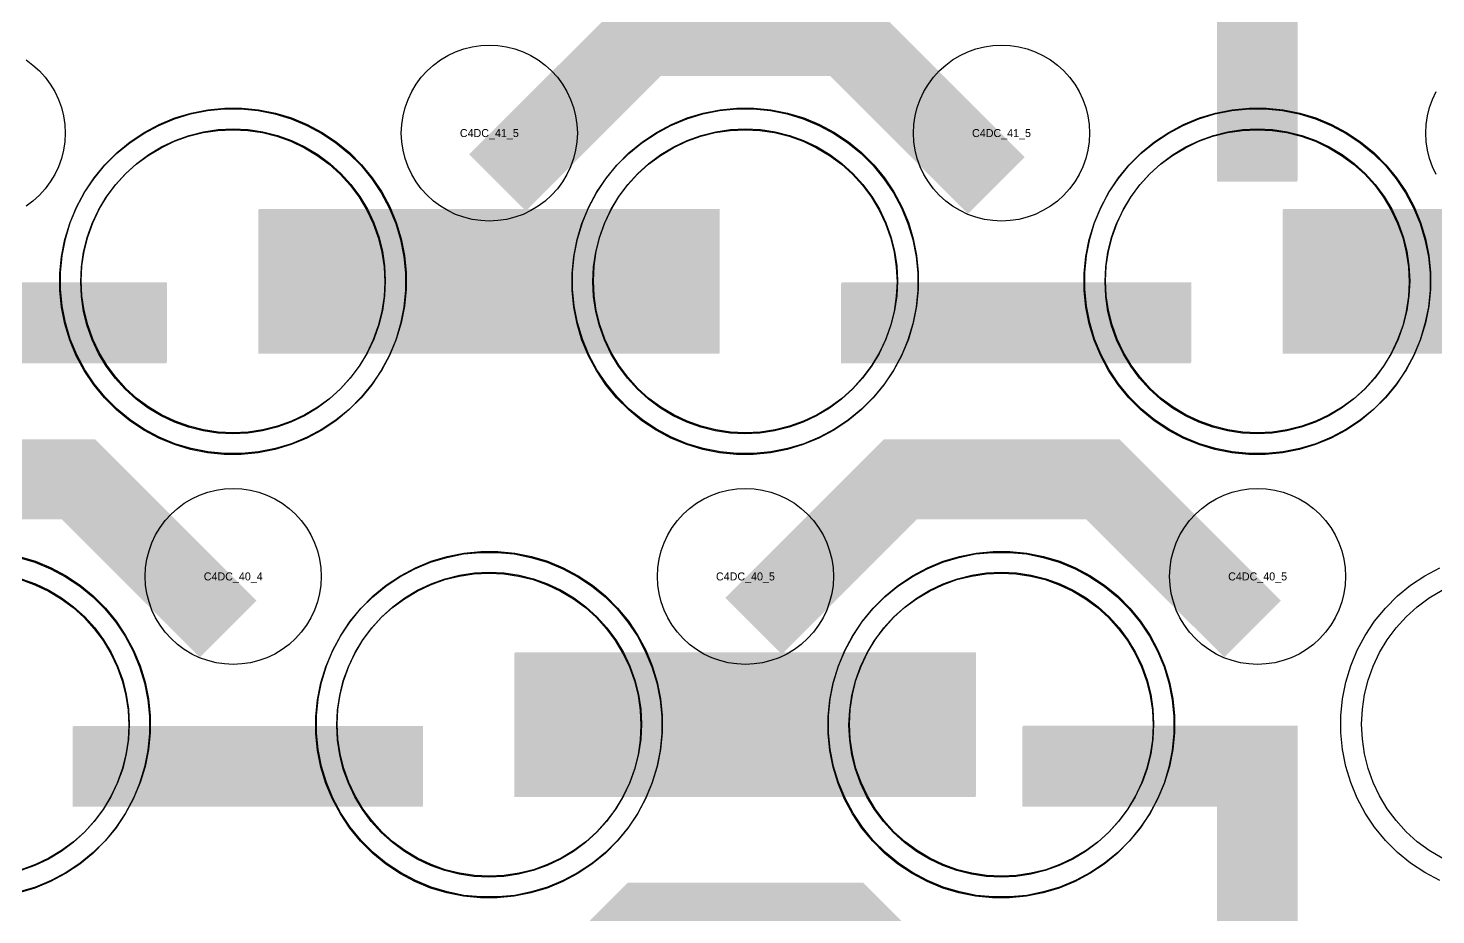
# Model space of a CAD drawing. Extents: x -11880 to 11880, y -14992 to 14992.
# Drawn here: x -10544.1 to -10104.3, y -9356.6 to -9079.5 of the extents above; entities that cross this region are included whole.
import ezdxf
from ezdxf.enums import TextEntityAlignment as Align

# ---------------------------------------------------------------- set-up
doc = ezdxf.new("R2010")
doc.units = 0
doc.header["$MEASUREMENT"] = 0
for name, color, linetype in [('GDS_775_DT_237', 138, 'CONTINUOUS'), ('RDL1_FS', 34, 'CONTINUOUS'), ('RDL_BS', 160, 'CONTINUOUS')]:
    doc.layers.add(name, color=color, linetype=linetype)

msp = doc.modelspace()

# ---------------------------------------------------------------- linework, layer by layer
at = {"layer": 'RDL1_FS', "color": 241, "true_color": 0xf7abae}
for points in [[(-10480.149, -9206.226), (-10484.806, -9205.997), (-10489.417, -9205.313), (-10493.94, -9204.181), (-10498.33, -9202.609), (-10502.544, -9200.617), (-10506.544, -9198.219), (-10510.289, -9195.441), (-10513.743, -9192.311), (-10516.873, -9188.857), (-10519.651, -9185.112), (-10522.049, -9181.112), (-10524.041, -9176.898), (-10525.613, -9172.508), (-10526.745, -9167.985), (-10527.429, -9163.374), (-10527.658, -9158.717), (-10527.429, -9154.06), (-10526.745, -9149.449), (-10525.613, -9144.926), (-10524.041, -9140.536), (-10522.049, -9136.322), (-10519.651, -9132.322), (-10516.873, -9128.577), (-10513.743, -9125.123), (-10510.289, -9121.993), (-10506.544, -9119.215), (-10502.544, -9116.817), (-10498.33, -9114.825), (-10493.94, -9113.253), (-10489.417, -9112.121), (-10484.806, -9111.437), (-10480.149, -9111.208), (-10475.492, -9111.437), (-10470.881, -9112.121), (-10466.358, -9113.253), (-10461.968, -9114.825), (-10457.754, -9116.817), (-10453.754, -9119.215), (-10450.009, -9121.993), (-10446.555, -9125.123), (-10443.425, -9128.577), (-10440.647, -9132.322), (-10438.249, -9136.322), (-10436.257, -9140.536), (-10434.685, -9144.926), (-10433.553, -9149.449), (-10432.869, -9154.06), (-10432.64, -9158.717), (-10432.869, -9163.374), (-10433.553, -9167.985), (-10434.685, -9172.508), (-10436.257, -9176.898), (-10438.249, -9181.112), (-10440.647, -9185.112), (-10443.425, -9188.857), (-10446.555, -9192.311), (-10450.009, -9195.441), (-10453.754, -9198.219), (-10457.754, -9200.617), (-10461.968, -9202.609), (-10466.358, -9204.181), (-10470.881, -9205.313), (-10475.492, -9205.997)], [(-10320.149, -9206.226), (-10324.806, -9205.997), (-10329.417, -9205.313), (-10333.94, -9204.181), (-10338.33, -9202.609), (-10342.544, -9200.617), (-10346.544, -9198.219), (-10350.289, -9195.441), (-10353.743, -9192.311), (-10356.873, -9188.857), (-10359.651, -9185.112), (-10362.049, -9181.112), (-10364.041, -9176.898), (-10365.613, -9172.508), (-10366.745, -9167.985), (-10367.429, -9163.374), (-10367.658, -9158.717), (-10367.429, -9154.06), (-10366.745, -9149.449), (-10365.613, -9144.926), (-10364.041, -9140.536), (-10362.049, -9136.322), (-10359.651, -9132.322), (-10356.873, -9128.577), (-10353.743, -9125.123), (-10350.289, -9121.993), (-10346.544, -9119.215), (-10342.544, -9116.817), (-10338.33, -9114.825), (-10333.94, -9113.253), (-10329.417, -9112.121), (-10324.806, -9111.437), (-10320.149, -9111.208), (-10315.492, -9111.437), (-10310.881, -9112.121), (-10306.358, -9113.253), (-10301.968, -9114.825), (-10297.754, -9116.817), (-10293.754, -9119.215), (-10290.009, -9121.993), (-10286.555, -9125.123), (-10283.425, -9128.577), (-10280.647, -9132.322), (-10278.249, -9136.322), (-10276.257, -9140.536), (-10274.685, -9144.926), (-10273.553, -9149.449), (-10272.869, -9154.06), (-10272.64, -9158.717), (-10272.869, -9163.374), (-10273.553, -9167.985), (-10274.685, -9172.508), (-10276.257, -9176.898), (-10278.249, -9181.112), (-10280.647, -9185.112), (-10283.425, -9188.857), (-10286.555, -9192.311), (-10290.009, -9195.441), (-10293.754, -9198.219), (-10297.754, -9200.617), (-10301.968, -9202.609), (-10306.358, -9204.181), (-10310.881, -9205.313), (-10315.492, -9205.997)], [(-10160.149, -9206.226), (-10164.806, -9205.997), (-10169.417, -9205.313), (-10173.94, -9204.181), (-10178.33, -9202.609), (-10182.544, -9200.617), (-10186.544, -9198.219), (-10190.289, -9195.441), (-10193.743, -9192.311), (-10196.873, -9188.857), (-10199.651, -9185.112), (-10202.049, -9181.112), (-10204.041, -9176.898), (-10205.613, -9172.508), (-10206.745, -9167.985), (-10207.429, -9163.374), (-10207.658, -9158.717), (-10207.429, -9154.06), (-10206.745, -9149.449), (-10205.613, -9144.926), (-10204.041, -9140.536), (-10202.049, -9136.322), (-10199.651, -9132.322), (-10196.873, -9128.577), (-10193.743, -9125.123), (-10190.289, -9121.993), (-10186.544, -9119.215), (-10182.544, -9116.817), (-10178.33, -9114.825), (-10173.94, -9113.253), (-10169.417, -9112.121), (-10164.806, -9111.437), (-10160.149, -9111.208), (-10155.492, -9111.437), (-10150.881, -9112.121), (-10146.358, -9113.253), (-10141.968, -9114.825), (-10137.754, -9116.817), (-10133.754, -9119.215), (-10130.009, -9121.993), (-10126.555, -9125.123), (-10123.425, -9128.577), (-10120.647, -9132.322), (-10118.249, -9136.322), (-10116.257, -9140.536), (-10114.685, -9144.926), (-10113.553, -9149.449), (-10112.869, -9154.06), (-10112.64, -9158.717), (-10112.869, -9163.374), (-10113.553, -9167.985), (-10114.685, -9172.508), (-10116.257, -9176.898), (-10118.249, -9181.112), (-10120.647, -9185.112), (-10123.425, -9188.857), (-10126.555, -9192.311), (-10130.009, -9195.441), (-10133.754, -9198.219), (-10137.754, -9200.617), (-10141.968, -9202.609), (-10146.358, -9204.181), (-10150.881, -9205.313), (-10155.492, -9205.997)], [(-10400.149, -9344.791), (-10404.806, -9344.562), (-10409.417, -9343.878), (-10413.94, -9342.746), (-10418.33, -9341.174), (-10422.544, -9339.182), (-10426.544, -9336.784), (-10430.289, -9334.006), (-10433.743, -9330.876), (-10436.873, -9327.422), (-10439.651, -9323.677), (-10442.049, -9319.677), (-10444.041, -9315.463), (-10445.613, -9311.073), (-10446.745, -9306.55), (-10447.429, -9301.939), (-10447.658, -9297.282), (-10447.429, -9292.625), (-10446.745, -9288.014), (-10445.613, -9283.491), (-10444.041, -9279.101), (-10442.049, -9274.887), (-10439.651, -9270.887), (-10436.873, -9267.142), (-10433.743, -9263.688), (-10430.289, -9260.558), (-10426.544, -9257.78), (-10422.544, -9255.382), (-10418.33, -9253.39), (-10413.94, -9251.818), (-10409.417, -9250.686), (-10404.806, -9250.002), (-10400.149, -9249.773), (-10395.492, -9250.002), (-10390.881, -9250.686), (-10386.358, -9251.818), (-10381.968, -9253.39), (-10377.754, -9255.382), (-10373.754, -9257.78), (-10370.009, -9260.558), (-10366.555, -9263.688), (-10363.425, -9267.142), (-10360.647, -9270.887), (-10358.249, -9274.887), (-10356.257, -9279.101), (-10354.685, -9283.491), (-10353.553, -9288.014), (-10352.869, -9292.625), (-10352.64, -9297.282), (-10352.869, -9301.939), (-10353.553, -9306.55), (-10354.685, -9311.073), (-10356.257, -9315.463), (-10358.249, -9319.677), (-10360.647, -9323.677), (-10363.425, -9327.422), (-10366.555, -9330.876), (-10370.009, -9334.006), (-10373.754, -9336.784), (-10377.754, -9339.182), (-10381.968, -9341.174), (-10386.358, -9342.746), (-10390.881, -9343.878), (-10395.492, -9344.562)], [(-10240.149, -9344.791), (-10244.806, -9344.562), (-10249.417, -9343.878), (-10253.94, -9342.746), (-10258.33, -9341.174), (-10262.544, -9339.182), (-10266.544, -9336.784), (-10270.289, -9334.006), (-10273.743, -9330.876), (-10276.873, -9327.422), (-10279.651, -9323.677), (-10282.049, -9319.677), (-10284.041, -9315.463), (-10285.613, -9311.073), (-10286.745, -9306.55), (-10287.429, -9301.939), (-10287.658, -9297.282), (-10287.429, -9292.625), (-10286.745, -9288.014), (-10285.613, -9283.491), (-10284.041, -9279.101), (-10282.049, -9274.887), (-10279.651, -9270.887), (-10276.873, -9267.142), (-10273.743, -9263.688), (-10270.289, -9260.558), (-10266.544, -9257.78), (-10262.544, -9255.382), (-10258.33, -9253.39), (-10253.94, -9251.818), (-10249.417, -9250.686), (-10244.806, -9250.002), (-10240.149, -9249.773), (-10235.492, -9250.002), (-10230.881, -9250.686), (-10226.358, -9251.818), (-10221.968, -9253.39), (-10217.754, -9255.382), (-10213.754, -9257.78), (-10210.009, -9260.558), (-10206.555, -9263.688), (-10203.425, -9267.142), (-10200.647, -9270.887), (-10198.249, -9274.887), (-10196.257, -9279.101), (-10194.685, -9283.491), (-10193.553, -9288.014), (-10192.869, -9292.625), (-10192.64, -9297.282), (-10192.869, -9301.939), (-10193.553, -9306.55), (-10194.685, -9311.073), (-10196.257, -9315.463), (-10198.249, -9319.677), (-10200.647, -9323.677), (-10203.425, -9327.422), (-10206.555, -9330.876), (-10210.009, -9334.006), (-10213.754, -9336.784), (-10217.754, -9339.182), (-10221.968, -9341.174), (-10226.358, -9342.746), (-10230.881, -9343.878), (-10235.492, -9344.562)]]:
    msp.add_lwpolyline(points, close=True, dxfattribs=at)
at = {"layer": 'RDL1_FS'}
for points in [[(-10480, -9205.944), (-10484.657, -9205.715), (-10489.268, -9205.031), (-10493.791, -9203.899), (-10498.181, -9202.327), (-10502.395, -9200.335), (-10506.395, -9197.937), (-10510.14, -9195.159), (-10513.594, -9192.029), (-10516.724, -9188.575), (-10519.502, -9184.83), (-10521.9, -9180.83), (-10523.892, -9176.616), (-10525.464, -9172.226), (-10526.596, -9167.703), (-10527.28, -9163.092), (-10527.509, -9158.435), (-10527.28, -9153.778), (-10526.596, -9149.167), (-10525.464, -9144.644), (-10523.892, -9140.254), (-10521.9, -9136.04), (-10519.502, -9132.04), (-10516.724, -9128.295), (-10513.594, -9124.841), (-10510.14, -9121.711), (-10506.395, -9118.933), (-10502.395, -9116.535), (-10498.181, -9114.543), (-10493.791, -9112.971), (-10489.268, -9111.839), (-10484.657, -9111.155), (-10480, -9110.926), (-10475.343, -9111.155), (-10470.732, -9111.839), (-10466.209, -9112.971), (-10461.819, -9114.543), (-10457.605, -9116.535), (-10453.605, -9118.933), (-10449.86, -9121.711), (-10446.406, -9124.841), (-10443.276, -9128.295), (-10440.498, -9132.04), (-10438.1, -9136.04), (-10436.108, -9140.254), (-10434.536, -9144.644), (-10433.404, -9149.167), (-10432.72, -9153.778), (-10432.491, -9158.435), (-10432.72, -9163.092), (-10433.404, -9167.703), (-10434.536, -9172.226), (-10436.108, -9176.616), (-10438.1, -9180.83), (-10440.498, -9184.83), (-10443.276, -9188.575), (-10446.406, -9192.029), (-10449.86, -9195.159), (-10453.605, -9197.937), (-10457.605, -9200.335), (-10461.819, -9202.327), (-10466.209, -9203.899), (-10470.732, -9205.031), (-10475.343, -9205.715)], [(-10320, -9205.944), (-10324.657, -9205.715), (-10329.268, -9205.031), (-10333.791, -9203.899), (-10338.181, -9202.327), (-10342.395, -9200.335), (-10346.395, -9197.937), (-10350.14, -9195.159), (-10353.594, -9192.029), (-10356.724, -9188.575), (-10359.502, -9184.83), (-10361.9, -9180.83), (-10363.892, -9176.616), (-10365.464, -9172.226), (-10366.596, -9167.703), (-10367.28, -9163.092), (-10367.509, -9158.435), (-10367.28, -9153.778), (-10366.596, -9149.167), (-10365.464, -9144.644), (-10363.892, -9140.254), (-10361.9, -9136.04), (-10359.502, -9132.04), (-10356.724, -9128.295), (-10353.594, -9124.841), (-10350.14, -9121.711), (-10346.395, -9118.933), (-10342.395, -9116.535), (-10338.181, -9114.543), (-10333.791, -9112.971), (-10329.268, -9111.839), (-10324.657, -9111.155), (-10320, -9110.926), (-10315.343, -9111.155), (-10310.732, -9111.839), (-10306.209, -9112.971), (-10301.819, -9114.543), (-10297.605, -9116.535), (-10293.605, -9118.933), (-10289.86, -9121.711), (-10286.406, -9124.841), (-10283.276, -9128.295), (-10280.498, -9132.04), (-10278.1, -9136.04), (-10276.108, -9140.254), (-10274.536, -9144.644), (-10273.404, -9149.167), (-10272.72, -9153.778), (-10272.491, -9158.435), (-10272.72, -9163.092), (-10273.404, -9167.703), (-10274.536, -9172.226), (-10276.108, -9176.616), (-10278.1, -9180.83), (-10280.498, -9184.83), (-10283.276, -9188.575), (-10286.406, -9192.029), (-10289.86, -9195.159), (-10293.605, -9197.937), (-10297.605, -9200.335), (-10301.819, -9202.327), (-10306.209, -9203.899), (-10310.732, -9205.031), (-10315.343, -9205.715)], [(-10160, -9205.944), (-10164.657, -9205.715), (-10169.268, -9205.031), (-10173.791, -9203.899), (-10178.181, -9202.327), (-10182.395, -9200.335), (-10186.395, -9197.937), (-10190.14, -9195.159), (-10193.594, -9192.029), (-10196.724, -9188.575), (-10199.502, -9184.83), (-10201.9, -9180.83), (-10203.892, -9176.616), (-10205.464, -9172.226), (-10206.596, -9167.703), (-10207.28, -9163.092), (-10207.509, -9158.435), (-10207.28, -9153.778), (-10206.596, -9149.167), (-10205.464, -9144.644), (-10203.892, -9140.254), (-10201.9, -9136.04), (-10199.502, -9132.04), (-10196.724, -9128.295), (-10193.594, -9124.841), (-10190.14, -9121.711), (-10186.395, -9118.933), (-10182.395, -9116.535), (-10178.181, -9114.543), (-10173.791, -9112.971), (-10169.268, -9111.839), (-10164.657, -9111.155), (-10160, -9110.926), (-10155.343, -9111.155), (-10150.732, -9111.839), (-10146.209, -9112.971), (-10141.819, -9114.543), (-10137.605, -9116.535), (-10133.605, -9118.933), (-10129.86, -9121.711), (-10126.406, -9124.841), (-10123.276, -9128.295), (-10120.498, -9132.04), (-10118.1, -9136.04), (-10116.108, -9140.254), (-10114.536, -9144.644), (-10113.404, -9149.167), (-10112.72, -9153.778), (-10112.491, -9158.435), (-10112.72, -9163.092), (-10113.404, -9167.703), (-10114.536, -9172.226), (-10116.108, -9176.616), (-10118.1, -9180.83), (-10120.498, -9184.83), (-10123.276, -9188.575), (-10126.406, -9192.029), (-10129.86, -9195.159), (-10133.605, -9197.937), (-10137.605, -9200.335), (-10141.819, -9202.327), (-10146.209, -9203.899), (-10150.732, -9205.031), (-10155.343, -9205.715)], [(-10400, -9344.509), (-10404.657, -9344.28), (-10409.268, -9343.596), (-10413.791, -9342.464), (-10418.181, -9340.892), (-10422.395, -9338.9), (-10426.395, -9336.502), (-10430.14, -9333.724), (-10433.594, -9330.594), (-10436.724, -9327.14), (-10439.502, -9323.395), (-10441.9, -9319.395), (-10443.892, -9315.181), (-10445.464, -9310.791), (-10446.596, -9306.268), (-10447.28, -9301.657), (-10447.509, -9297), (-10447.28, -9292.343), (-10446.596, -9287.732), (-10445.464, -9283.209), (-10443.892, -9278.819), (-10441.9, -9274.605), (-10439.502, -9270.605), (-10436.724, -9266.86), (-10433.594, -9263.406), (-10430.14, -9260.276), (-10426.395, -9257.498), (-10422.395, -9255.1), (-10418.181, -9253.108), (-10413.791, -9251.536), (-10409.268, -9250.404), (-10404.657, -9249.72), (-10400, -9249.491), (-10395.343, -9249.72), (-10390.732, -9250.404), (-10386.209, -9251.536), (-10381.819, -9253.108), (-10377.605, -9255.1), (-10373.605, -9257.498), (-10369.86, -9260.276), (-10366.406, -9263.406), (-10363.276, -9266.86), (-10360.498, -9270.605), (-10358.1, -9274.605), (-10356.108, -9278.819), (-10354.536, -9283.209), (-10353.404, -9287.732), (-10352.72, -9292.343), (-10352.491, -9297), (-10352.72, -9301.657), (-10353.404, -9306.268), (-10354.536, -9310.791), (-10356.108, -9315.181), (-10358.1, -9319.395), (-10360.498, -9323.395), (-10363.276, -9327.14), (-10366.406, -9330.594), (-10369.86, -9333.724), (-10373.605, -9336.502), (-10377.605, -9338.9), (-10381.819, -9340.892), (-10386.209, -9342.464), (-10390.732, -9343.596), (-10395.343, -9344.28)], [(-10240, -9344.509), (-10244.657, -9344.28), (-10249.268, -9343.596), (-10253.791, -9342.464), (-10258.181, -9340.892), (-10262.395, -9338.9), (-10266.395, -9336.502), (-10270.14, -9333.724), (-10273.594, -9330.594), (-10276.724, -9327.14), (-10279.502, -9323.395), (-10281.9, -9319.395), (-10283.892, -9315.181), (-10285.464, -9310.791), (-10286.596, -9306.268), (-10287.28, -9301.657), (-10287.509, -9297), (-10287.28, -9292.343), (-10286.596, -9287.732), (-10285.464, -9283.209), (-10283.892, -9278.819), (-10281.9, -9274.605), (-10279.502, -9270.605), (-10276.724, -9266.86), (-10273.594, -9263.406), (-10270.14, -9260.276), (-10266.395, -9257.498), (-10262.395, -9255.1), (-10258.181, -9253.108), (-10253.791, -9251.536), (-10249.268, -9250.404), (-10244.657, -9249.72), (-10240, -9249.491), (-10235.343, -9249.72), (-10230.732, -9250.404), (-10226.209, -9251.536), (-10221.819, -9253.108), (-10217.605, -9255.1), (-10213.605, -9257.498), (-10209.86, -9260.276), (-10206.406, -9263.406), (-10203.276, -9266.86), (-10200.498, -9270.605), (-10198.1, -9274.605), (-10196.108, -9278.819), (-10194.536, -9283.209), (-10193.404, -9287.732), (-10192.72, -9292.343), (-10192.491, -9297), (-10192.72, -9301.657), (-10193.404, -9306.268), (-10194.536, -9310.791), (-10196.108, -9315.181), (-10198.1, -9319.395), (-10200.498, -9323.395), (-10203.276, -9327.14), (-10206.406, -9330.594), (-10209.86, -9333.724), (-10213.605, -9336.502), (-10217.605, -9338.9), (-10221.819, -9340.892), (-10226.209, -9342.464), (-10230.732, -9343.596), (-10235.343, -9344.28)]]:
    msp.add_lwpolyline(points, close=True, dxfattribs=at)
at = {"layer": 'RDL1_FS', "color": 241, "true_color": 0xf7abae}
for points in [[(-10472.147, -9158.717, 45, 45, 0), (-10400.147, -9158.717, 45, 45, 0)], [(-10400.147, -9158.717, 45, 45, 0), (-10328.147, -9158.717, 45, 45, 0)], [(-10152.147, -9158.717, 45, 45, 0), (-10080.147, -9158.717, 45, 45, 0)], [(-10392.147, -9297.282, 45, 45, 0), (-10320.147, -9297.282, 45, 45, 0)], [(-10320.147, -9297.282, 45, 45, 0), (-10248.147, -9297.282, 45, 45, 0)]]:
    msp.add_lwpolyline(points, format="xyseb", dxfattribs=at)
at = {"layer": 'RDL1_FS'}
for points in [[(-10471.998, -9158.435, 45, 45, 0), (-10399.998, -9158.435, 45, 45, 0)], [(-10399.998, -9158.435, 45, 45, 0), (-10327.998, -9158.435, 45, 45, 0)], [(-10151.998, -9158.435, 45, 45, 0), (-10079.998, -9158.435, 45, 45, 0)], [(-10391.998, -9297, 45, 45, 0), (-10319.998, -9297, 45, 45, 0)], [(-10319.998, -9297, 45, 45, 0), (-10247.998, -9297, 45, 45, 0)]]:
    msp.add_lwpolyline(points, format="xyseb", dxfattribs=at)
at = {"layer": 'RDL1_FS', "color": 241, "true_color": 0xf7abae}
msp.add_lwpolyline([(-10546.358, -9251.818), (-10541.968, -9253.39), (-10537.754, -9255.382), (-10533.754, -9257.78), (-10530.009, -9260.558), (-10526.555, -9263.688), (-10523.425, -9267.142), (-10520.647, -9270.887), (-10518.249, -9274.887), (-10516.257, -9279.101), (-10514.685, -9283.491), (-10513.553, -9288.014), (-10512.869, -9292.625), (-10512.64, -9297.282), (-10512.869, -9301.939), (-10513.553, -9306.55), (-10514.685, -9311.073), (-10516.257, -9315.463), (-10518.249, -9319.677), (-10520.647, -9323.677), (-10523.425, -9327.422), (-10526.555, -9330.876), (-10530.009, -9334.006), (-10533.754, -9336.784), (-10537.754, -9339.182), (-10541.968, -9341.174), (-10546.358, -9342.746)], dxfattribs=at)
at = {"layer": 'RDL1_FS'}
for points in [[(-10546.209, -9251.536), (-10541.819, -9253.108), (-10537.605, -9255.1), (-10533.605, -9257.498), (-10529.86, -9260.276), (-10526.406, -9263.406), (-10523.276, -9266.86), (-10520.498, -9270.605), (-10518.1, -9274.605), (-10516.108, -9278.819), (-10514.536, -9283.209), (-10513.404, -9287.732), (-10512.72, -9292.343), (-10512.491, -9297), (-10512.72, -9301.657), (-10513.404, -9306.268), (-10514.536, -9310.791), (-10516.108, -9315.181), (-10518.1, -9319.395), (-10520.498, -9323.395), (-10523.276, -9327.14), (-10526.406, -9330.594), (-10529.86, -9333.724), (-10533.605, -9336.502), (-10537.605, -9338.9), (-10541.819, -9340.892), (-10546.209, -9342.464)], [(-10102.395, -9338.9), (-10106.395, -9336.502), (-10110.14, -9333.724), (-10113.594, -9330.594), (-10116.724, -9327.14), (-10119.502, -9323.395), (-10121.9, -9319.395), (-10123.892, -9315.181), (-10125.464, -9310.791), (-10126.596, -9306.268), (-10127.28, -9301.657), (-10127.509, -9297), (-10127.28, -9292.343), (-10126.596, -9287.732), (-10125.464, -9283.209), (-10123.892, -9278.819), (-10121.9, -9274.605), (-10119.502, -9270.605), (-10116.724, -9266.86), (-10113.594, -9263.406), (-10110.14, -9260.276), (-10106.395, -9257.498), (-10102.395, -9255.1)]]:
    msp.add_lwpolyline(points, dxfattribs=at)
at = {"layer": 'RDL_BS', "color": 241, "true_color": 0xf7abae}
for points in [[(-10160.149, -9127.417, 25, 25, 0), (-10160.149, -9020.64, 25, 25, 0)], [(-10160.149, -9127.417, 25, 25, 0), (-10160.149, -9020.64, 25, 25, 0)], [(-10610.133, -9171.73, 25, 25, 0), (-10500.868, -9171.73, 25, 25, 0)], [(-10290.133, -9171.73, 25, 25, 0), (-10180.868, -9171.73, 25, 25, 0)], [(-10160.149, -9404.547, 25, 25, 0), (-10160.149, -9297.77, 25, 25, 0)], [(-10160.149, -9404.547, 25, 25, 0), (-10160.149, -9297.77, 25, 25, 0)], [(-10530.133, -9310.295, 25, 25, 0), (-10420.868, -9310.295, 25, 25, 0)], [(-10147.649, -9310.27, 25, 25, 0), (-10233.482, -9310.27, 25, 25, 0)], [(-10147.649, -9310.27, 25, 25, 0), (-10212.316, -9310.27, 25, 25, 0)]]:
    msp.add_lwpolyline(points, format="xyseb", dxfattribs=at)
at = {"layer": 'RDL_BS'}
for points in [[(-10160, -9127.135, 25, 25, 0), (-10160, -9020.358, 25, 25, 0)], [(-10160, -9127.135, 25, 25, 0), (-10160, -9020.358, 25, 25, 0)], [(-10397.438, -9127.749, 25, 25, 0), (-10351.623, -9081.934, 25, 25, 0), (-10318.07, -9081.934, 25, 25, 0)], [(-10241.599, -9128.648, 25, 25, 0), (-10288.313, -9081.934, 25, 25, 0), (-10318.071, -9081.934, 25, 25, 0)], [(-10609.984, -9171.448, 25, 25, 0), (-10500.719, -9171.448, 25, 25, 0)], [(-10289.984, -9171.448, 25, 25, 0), (-10180.719, -9171.448, 25, 25, 0)], [(-10481.599, -9267.213, 25, 25, 0), (-10528.313, -9220.499, 25, 25, 0), (-10558.071, -9220.499, 25, 25, 0)], [(-10317.438, -9266.314, 25, 25, 0), (-10271.623, -9220.499, 25, 25, 0), (-10238.07, -9220.499, 25, 25, 0)], [(-10161.599, -9267.213, 25, 25, 0), (-10208.313, -9220.499, 25, 25, 0), (-10238.071, -9220.499, 25, 25, 0)], [(-10160, -9404.265, 25, 25, 0), (-10160, -9297.488, 25, 25, 0)], [(-10160, -9404.265, 25, 25, 0), (-10160, -9297.488, 25, 25, 0)], [(-10529.984, -9310.013, 25, 25, 0), (-10420.719, -9310.013, 25, 25, 0)], [(-10147.5, -9309.988, 25, 25, 0), (-10233.333, -9309.988, 25, 25, 0)], [(-10147.5, -9309.988, 25, 25, 0), (-10212.167, -9309.988, 25, 25, 0)], [(-10397.438, -9404.879, 25, 25, 0), (-10351.623, -9359.064, 25, 25, 0), (-10318.07, -9359.064, 25, 25, 0)], [(-10241.599, -9405.778, 25, 25, 0), (-10288.313, -9359.064, 25, 25, 0), (-10318.071, -9359.064, 25, 25, 0)]]:
    msp.add_lwpolyline(points, format="xyseb", dxfattribs=at)
for points in [[(-10400, -9139.741), (-10402.693, -9139.609), (-10405.365, -9139.213), (-10407.984, -9138.556), (-10410.519, -9137.649), (-10412.956, -9136.497), (-10415.28, -9135.104), (-10417.443, -9133.501), (-10419.442, -9131.689), (-10421.254, -9129.69), (-10422.857, -9127.527), (-10424.25, -9125.203), (-10425.402, -9122.766), (-10426.309, -9120.231), (-10426.966, -9117.612), (-10427.362, -9114.94), (-10427.494, -9112.247), (-10427.362, -9109.554), (-10426.966, -9106.882), (-10426.309, -9104.263), (-10425.402, -9101.728), (-10424.25, -9099.291), (-10422.857, -9096.967), (-10421.254, -9094.804), (-10419.442, -9092.805), (-10417.443, -9090.993), (-10415.28, -9089.39), (-10412.956, -9087.997), (-10410.519, -9086.845), (-10407.984, -9085.938), (-10405.365, -9085.281), (-10402.693, -9084.885), (-10400, -9084.753), (-10397.307, -9084.885), (-10394.635, -9085.281), (-10392.016, -9085.938), (-10389.481, -9086.845), (-10387.044, -9087.997), (-10384.72, -9089.39), (-10382.557, -9090.993), (-10380.558, -9092.805), (-10378.746, -9094.804), (-10377.143, -9096.967), (-10375.75, -9099.291), (-10374.598, -9101.728), (-10373.691, -9104.263), (-10373.034, -9106.882), (-10372.638, -9109.554), (-10372.506, -9112.247), (-10372.638, -9114.94), (-10373.034, -9117.612), (-10373.691, -9120.231), (-10374.598, -9122.766), (-10375.75, -9125.203), (-10377.143, -9127.527), (-10378.746, -9129.69), (-10380.558, -9131.689), (-10382.557, -9133.501), (-10384.72, -9135.104), (-10387.044, -9136.497), (-10389.481, -9137.649), (-10392.016, -9138.556), (-10394.635, -9139.213), (-10397.307, -9139.609)], [(-10240, -9139.741), (-10242.693, -9139.609), (-10245.365, -9139.213), (-10247.984, -9138.556), (-10250.519, -9137.649), (-10252.956, -9136.497), (-10255.28, -9135.104), (-10257.443, -9133.501), (-10259.442, -9131.689), (-10261.254, -9129.69), (-10262.857, -9127.527), (-10264.25, -9125.203), (-10265.402, -9122.766), (-10266.309, -9120.231), (-10266.966, -9117.612), (-10267.362, -9114.94), (-10267.494, -9112.247), (-10267.362, -9109.554), (-10266.966, -9106.882), (-10266.309, -9104.263), (-10265.402, -9101.728), (-10264.25, -9099.291), (-10262.857, -9096.967), (-10261.254, -9094.804), (-10259.442, -9092.805), (-10257.443, -9090.993), (-10255.28, -9089.39), (-10252.956, -9087.997), (-10250.519, -9086.845), (-10247.984, -9085.938), (-10245.365, -9085.281), (-10242.693, -9084.885), (-10240, -9084.753), (-10237.307, -9084.885), (-10234.635, -9085.281), (-10232.016, -9085.938), (-10229.481, -9086.845), (-10227.044, -9087.997), (-10224.72, -9089.39), (-10222.557, -9090.993), (-10220.558, -9092.805), (-10218.746, -9094.804), (-10217.143, -9096.967), (-10215.75, -9099.291), (-10214.598, -9101.728), (-10213.691, -9104.263), (-10213.034, -9106.882), (-10212.638, -9109.554), (-10212.506, -9112.247), (-10212.638, -9114.94), (-10213.034, -9117.612), (-10213.691, -9120.231), (-10214.598, -9122.766), (-10215.75, -9125.203), (-10217.143, -9127.527), (-10218.746, -9129.69), (-10220.558, -9131.689), (-10222.557, -9133.501), (-10224.72, -9135.104), (-10227.044, -9136.497), (-10229.481, -9137.649), (-10232.016, -9138.556), (-10234.635, -9139.213), (-10237.307, -9139.609)], [(-10482.644, -9212.435), (-10487.938, -9211.918), (-10493.165, -9210.872), (-10498.205, -9209.341), (-10503.115, -9207.31), (-10507.777, -9204.818), (-10512.191, -9201.871), (-10516.292, -9198.509), (-10520.074, -9194.727), (-10523.436, -9190.626), (-10526.383, -9186.212), (-10528.875, -9181.55), (-10530.906, -9176.64), (-10532.437, -9171.6), (-10533.483, -9166.373), (-10534, -9161.079), (-10534, -9155.791), (-10533.483, -9150.497), (-10532.437, -9145.27), (-10530.906, -9140.23), (-10528.875, -9135.32), (-10526.383, -9130.658), (-10523.436, -9126.244), (-10520.074, -9122.143), (-10516.292, -9118.361), (-10512.191, -9114.999), (-10507.777, -9112.052), (-10503.115, -9109.56), (-10498.205, -9107.529), (-10493.165, -9105.998), (-10487.938, -9104.952), (-10482.644, -9104.435), (-10477.356, -9104.435), (-10472.062, -9104.952), (-10466.835, -9105.998), (-10461.795, -9107.529), (-10456.885, -9109.56), (-10452.223, -9112.052), (-10447.809, -9114.999), (-10443.708, -9118.361), (-10439.926, -9122.143), (-10436.564, -9126.244), (-10433.617, -9130.658), (-10431.125, -9135.32), (-10429.094, -9140.23), (-10427.563, -9145.27), (-10426.517, -9150.497), (-10426, -9155.791), (-10426, -9161.079), (-10426.517, -9166.373), (-10427.563, -9171.6), (-10429.094, -9176.64), (-10431.125, -9181.55), (-10433.617, -9186.212), (-10436.564, -9190.626), (-10439.926, -9194.727), (-10443.708, -9198.509), (-10447.809, -9201.871), (-10452.223, -9204.818), (-10456.885, -9207.31), (-10461.795, -9209.341), (-10466.835, -9210.872), (-10472.062, -9211.918), (-10477.356, -9212.435)], [(-10322.644, -9212.435), (-10327.938, -9211.918), (-10333.165, -9210.872), (-10338.205, -9209.341), (-10343.115, -9207.31), (-10347.777, -9204.818), (-10352.191, -9201.871), (-10356.292, -9198.509), (-10360.074, -9194.727), (-10363.436, -9190.626), (-10366.383, -9186.212), (-10368.875, -9181.55), (-10370.906, -9176.64), (-10372.437, -9171.6), (-10373.483, -9166.373), (-10374, -9161.079), (-10374, -9155.791), (-10373.483, -9150.497), (-10372.437, -9145.27), (-10370.906, -9140.23), (-10368.875, -9135.32), (-10366.383, -9130.658), (-10363.436, -9126.244), (-10360.074, -9122.143), (-10356.292, -9118.361), (-10352.191, -9114.999), (-10347.777, -9112.052), (-10343.115, -9109.56), (-10338.205, -9107.529), (-10333.165, -9105.998), (-10327.938, -9104.952), (-10322.644, -9104.435), (-10317.356, -9104.435), (-10312.062, -9104.952), (-10306.835, -9105.998), (-10301.795, -9107.529), (-10296.885, -9109.56), (-10292.223, -9112.052), (-10287.809, -9114.999), (-10283.708, -9118.361), (-10279.926, -9122.143), (-10276.564, -9126.244), (-10273.617, -9130.658), (-10271.125, -9135.32), (-10269.094, -9140.23), (-10267.563, -9145.27), (-10266.517, -9150.497), (-10266, -9155.791), (-10266, -9161.079), (-10266.517, -9166.373), (-10267.563, -9171.6), (-10269.094, -9176.64), (-10271.125, -9181.55), (-10273.617, -9186.212), (-10276.564, -9190.626), (-10279.926, -9194.727), (-10283.708, -9198.509), (-10287.809, -9201.871), (-10292.223, -9204.818), (-10296.885, -9207.31), (-10301.795, -9209.341), (-10306.835, -9210.872), (-10312.062, -9211.918), (-10317.356, -9212.435)], [(-10162.644, -9212.435), (-10167.938, -9211.918), (-10173.165, -9210.872), (-10178.205, -9209.341), (-10183.115, -9207.31), (-10187.777, -9204.818), (-10192.191, -9201.871), (-10196.292, -9198.509), (-10200.074, -9194.727), (-10203.436, -9190.626), (-10206.383, -9186.212), (-10208.875, -9181.55), (-10210.906, -9176.64), (-10212.437, -9171.6), (-10213.483, -9166.373), (-10214, -9161.079), (-10214, -9155.791), (-10213.483, -9150.497), (-10212.437, -9145.27), (-10210.906, -9140.23), (-10208.875, -9135.32), (-10206.383, -9130.658), (-10203.436, -9126.244), (-10200.074, -9122.143), (-10196.292, -9118.361), (-10192.191, -9114.999), (-10187.777, -9112.052), (-10183.115, -9109.56), (-10178.205, -9107.529), (-10173.165, -9105.998), (-10167.938, -9104.952), (-10162.644, -9104.435), (-10157.356, -9104.435), (-10152.062, -9104.952), (-10146.835, -9105.998), (-10141.795, -9107.529), (-10136.885, -9109.56), (-10132.223, -9112.052), (-10127.809, -9114.999), (-10123.708, -9118.361), (-10119.926, -9122.143), (-10116.564, -9126.244), (-10113.617, -9130.658), (-10111.125, -9135.32), (-10109.094, -9140.23), (-10107.563, -9145.27), (-10106.517, -9150.497), (-10106, -9155.791), (-10106, -9161.079), (-10106.517, -9166.373), (-10107.563, -9171.6), (-10109.094, -9176.64), (-10111.125, -9181.55), (-10113.617, -9186.212), (-10116.564, -9190.626), (-10119.926, -9194.727), (-10123.708, -9198.509), (-10127.809, -9201.871), (-10132.223, -9204.818), (-10136.885, -9207.31), (-10141.795, -9209.341), (-10146.835, -9210.872), (-10152.062, -9211.918), (-10157.356, -9212.435)], [(-10480, -9278.306), (-10482.693, -9278.174), (-10485.365, -9277.778), (-10487.984, -9277.121), (-10490.519, -9276.214), (-10492.956, -9275.062), (-10495.28, -9273.669), (-10497.443, -9272.066), (-10499.442, -9270.254), (-10501.254, -9268.255), (-10502.857, -9266.092), (-10504.25, -9263.768), (-10505.402, -9261.331), (-10506.309, -9258.796), (-10506.966, -9256.177), (-10507.362, -9253.505), (-10507.494, -9250.812), (-10507.362, -9248.119), (-10506.966, -9245.447), (-10506.309, -9242.828), (-10505.402, -9240.293), (-10504.25, -9237.856), (-10502.857, -9235.532), (-10501.254, -9233.369), (-10499.442, -9231.37), (-10497.443, -9229.558), (-10495.28, -9227.955), (-10492.956, -9226.562), (-10490.519, -9225.41), (-10487.984, -9224.503), (-10485.365, -9223.846), (-10482.693, -9223.45), (-10480, -9223.318), (-10477.307, -9223.45), (-10474.635, -9223.846), (-10472.016, -9224.503), (-10469.481, -9225.41), (-10467.044, -9226.562), (-10464.72, -9227.955), (-10462.557, -9229.558), (-10460.558, -9231.37), (-10458.746, -9233.369), (-10457.143, -9235.532), (-10455.75, -9237.856), (-10454.598, -9240.293), (-10453.691, -9242.828), (-10453.034, -9245.447), (-10452.638, -9248.119), (-10452.506, -9250.812), (-10452.638, -9253.505), (-10453.034, -9256.177), (-10453.691, -9258.796), (-10454.598, -9261.331), (-10455.75, -9263.768), (-10457.143, -9266.092), (-10458.746, -9268.255), (-10460.558, -9270.254), (-10462.557, -9272.066), (-10464.72, -9273.669), (-10467.044, -9275.062), (-10469.481, -9276.214), (-10472.016, -9277.121), (-10474.635, -9277.778), (-10477.307, -9278.174)], [(-10320, -9278.306), (-10322.693, -9278.174), (-10325.365, -9277.778), (-10327.984, -9277.121), (-10330.519, -9276.214), (-10332.956, -9275.062), (-10335.28, -9273.669), (-10337.443, -9272.066), (-10339.442, -9270.254), (-10341.254, -9268.255), (-10342.857, -9266.092), (-10344.25, -9263.768), (-10345.402, -9261.331), (-10346.309, -9258.796), (-10346.966, -9256.177), (-10347.362, -9253.505), (-10347.494, -9250.812), (-10347.362, -9248.119), (-10346.966, -9245.447), (-10346.309, -9242.828), (-10345.402, -9240.293), (-10344.25, -9237.856), (-10342.857, -9235.532), (-10341.254, -9233.369), (-10339.442, -9231.37), (-10337.443, -9229.558), (-10335.28, -9227.955), (-10332.956, -9226.562), (-10330.519, -9225.41), (-10327.984, -9224.503), (-10325.365, -9223.846), (-10322.693, -9223.45), (-10320, -9223.318), (-10317.307, -9223.45), (-10314.635, -9223.846), (-10312.016, -9224.503), (-10309.481, -9225.41), (-10307.044, -9226.562), (-10304.72, -9227.955), (-10302.557, -9229.558), (-10300.558, -9231.37), (-10298.746, -9233.369), (-10297.143, -9235.532), (-10295.75, -9237.856), (-10294.598, -9240.293), (-10293.691, -9242.828), (-10293.034, -9245.447), (-10292.638, -9248.119), (-10292.506, -9250.812), (-10292.638, -9253.505), (-10293.034, -9256.177), (-10293.691, -9258.796), (-10294.598, -9261.331), (-10295.75, -9263.768), (-10297.143, -9266.092), (-10298.746, -9268.255), (-10300.558, -9270.254), (-10302.557, -9272.066), (-10304.72, -9273.669), (-10307.044, -9275.062), (-10309.481, -9276.214), (-10312.016, -9277.121), (-10314.635, -9277.778), (-10317.307, -9278.174)], [(-10160, -9278.306), (-10162.693, -9278.174), (-10165.365, -9277.778), (-10167.984, -9277.121), (-10170.519, -9276.214), (-10172.956, -9275.062), (-10175.28, -9273.669), (-10177.443, -9272.066), (-10179.442, -9270.254), (-10181.254, -9268.255), (-10182.857, -9266.092), (-10184.25, -9263.768), (-10185.402, -9261.331), (-10186.309, -9258.796), (-10186.966, -9256.177), (-10187.362, -9253.505), (-10187.494, -9250.812), (-10187.362, -9248.119), (-10186.966, -9245.447), (-10186.309, -9242.828), (-10185.402, -9240.293), (-10184.25, -9237.856), (-10182.857, -9235.532), (-10181.254, -9233.369), (-10179.442, -9231.37), (-10177.443, -9229.558), (-10175.28, -9227.955), (-10172.956, -9226.562), (-10170.519, -9225.41), (-10167.984, -9224.503), (-10165.365, -9223.846), (-10162.693, -9223.45), (-10160, -9223.318), (-10157.307, -9223.45), (-10154.635, -9223.846), (-10152.016, -9224.503), (-10149.481, -9225.41), (-10147.044, -9226.562), (-10144.72, -9227.955), (-10142.557, -9229.558), (-10140.558, -9231.37), (-10138.746, -9233.369), (-10137.143, -9235.532), (-10135.75, -9237.856), (-10134.598, -9240.293), (-10133.691, -9242.828), (-10133.034, -9245.447), (-10132.638, -9248.119), (-10132.506, -9250.812), (-10132.638, -9253.505), (-10133.034, -9256.177), (-10133.691, -9258.796), (-10134.598, -9261.331), (-10135.75, -9263.768), (-10137.143, -9266.092), (-10138.746, -9268.255), (-10140.558, -9270.254), (-10142.557, -9272.066), (-10144.72, -9273.669), (-10147.044, -9275.062), (-10149.481, -9276.214), (-10152.016, -9277.121), (-10154.635, -9277.778), (-10157.307, -9278.174)], [(-10402.644, -9351), (-10407.938, -9350.483), (-10413.165, -9349.437), (-10418.205, -9347.906), (-10423.115, -9345.875), (-10427.777, -9343.383), (-10432.191, -9340.436), (-10436.292, -9337.074), (-10440.074, -9333.292), (-10443.436, -9329.191), (-10446.383, -9324.777), (-10448.875, -9320.115), (-10450.906, -9315.205), (-10452.437, -9310.165), (-10453.483, -9304.938), (-10454, -9299.644), (-10454, -9294.356), (-10453.483, -9289.062), (-10452.437, -9283.835), (-10450.906, -9278.795), (-10448.875, -9273.885), (-10446.383, -9269.223), (-10443.436, -9264.809), (-10440.074, -9260.708), (-10436.292, -9256.926), (-10432.191, -9253.564), (-10427.777, -9250.617), (-10423.115, -9248.125), (-10418.205, -9246.094), (-10413.165, -9244.563), (-10407.938, -9243.517), (-10402.644, -9243), (-10397.356, -9243), (-10392.062, -9243.517), (-10386.835, -9244.563), (-10381.795, -9246.094), (-10376.885, -9248.125), (-10372.223, -9250.617), (-10367.809, -9253.564), (-10363.708, -9256.926), (-10359.926, -9260.708), (-10356.564, -9264.809), (-10353.617, -9269.223), (-10351.125, -9273.885), (-10349.094, -9278.795), (-10347.563, -9283.835), (-10346.517, -9289.062), (-10346, -9294.356), (-10346, -9299.644), (-10346.517, -9304.938), (-10347.563, -9310.165), (-10349.094, -9315.205), (-10351.125, -9320.115), (-10353.617, -9324.777), (-10356.564, -9329.191), (-10359.926, -9333.292), (-10363.708, -9337.074), (-10367.809, -9340.436), (-10372.223, -9343.383), (-10376.885, -9345.875), (-10381.795, -9347.906), (-10386.835, -9349.437), (-10392.062, -9350.483), (-10397.356, -9351)], [(-10242.644, -9351), (-10247.938, -9350.483), (-10253.165, -9349.437), (-10258.205, -9347.906), (-10263.115, -9345.875), (-10267.777, -9343.383), (-10272.191, -9340.436), (-10276.292, -9337.074), (-10280.074, -9333.292), (-10283.436, -9329.191), (-10286.383, -9324.777), (-10288.875, -9320.115), (-10290.906, -9315.205), (-10292.437, -9310.165), (-10293.483, -9304.938), (-10294, -9299.644), (-10294, -9294.356), (-10293.483, -9289.062), (-10292.437, -9283.835), (-10290.906, -9278.795), (-10288.875, -9273.885), (-10286.383, -9269.223), (-10283.436, -9264.809), (-10280.074, -9260.708), (-10276.292, -9256.926), (-10272.191, -9253.564), (-10267.777, -9250.617), (-10263.115, -9248.125), (-10258.205, -9246.094), (-10253.165, -9244.563), (-10247.938, -9243.517), (-10242.644, -9243), (-10237.356, -9243), (-10232.062, -9243.517), (-10226.835, -9244.563), (-10221.795, -9246.094), (-10216.885, -9248.125), (-10212.223, -9250.617), (-10207.809, -9253.564), (-10203.708, -9256.926), (-10199.926, -9260.708), (-10196.564, -9264.809), (-10193.617, -9269.223), (-10191.125, -9273.885), (-10189.094, -9278.795), (-10187.563, -9283.835), (-10186.517, -9289.062), (-10186, -9294.356), (-10186, -9299.644), (-10186.517, -9304.938), (-10187.563, -9310.165), (-10189.094, -9315.205), (-10191.125, -9320.115), (-10193.617, -9324.777), (-10196.564, -9329.191), (-10199.926, -9333.292), (-10203.708, -9337.074), (-10207.809, -9340.436), (-10212.223, -9343.383), (-10216.885, -9345.875), (-10221.795, -9347.906), (-10226.835, -9349.437), (-10232.062, -9350.483), (-10237.356, -9351)]]:
    msp.add_lwpolyline(points, close=True, dxfattribs=at)
for points in [[(-10544.72, -9089.39), (-10542.557, -9090.993), (-10540.558, -9092.805), (-10538.746, -9094.804), (-10537.143, -9096.967), (-10535.75, -9099.291), (-10534.598, -9101.728), (-10533.691, -9104.263), (-10533.034, -9106.882), (-10532.638, -9109.554), (-10532.506, -9112.247), (-10532.638, -9114.94), (-10533.034, -9117.612), (-10533.691, -9120.231), (-10534.598, -9122.766), (-10535.75, -9125.203), (-10537.143, -9127.527), (-10538.746, -9129.69), (-10540.558, -9131.689), (-10542.557, -9133.501), (-10544.72, -9135.104)], [(-10104.25, -9125.203), (-10105.402, -9122.766), (-10106.309, -9120.231), (-10106.966, -9117.612), (-10107.362, -9114.94), (-10107.494, -9112.247), (-10107.362, -9109.554), (-10106.966, -9106.882), (-10106.309, -9104.263), (-10105.402, -9101.728), (-10104.25, -9099.291)], [(-10546.835, -9244.563), (-10541.795, -9246.094), (-10536.885, -9248.125), (-10532.223, -9250.617), (-10527.809, -9253.564), (-10523.708, -9256.926), (-10519.926, -9260.708), (-10516.564, -9264.809), (-10513.617, -9269.223), (-10511.125, -9273.885), (-10509.094, -9278.795), (-10507.563, -9283.835), (-10506.517, -9289.062), (-10506, -9294.356), (-10506, -9299.644), (-10506.517, -9304.938), (-10507.563, -9310.165), (-10509.094, -9315.205), (-10511.125, -9320.115), (-10513.617, -9324.777), (-10516.564, -9329.191), (-10519.926, -9333.292), (-10523.708, -9337.074), (-10527.809, -9340.436), (-10532.223, -9343.383), (-10536.885, -9345.875), (-10541.795, -9347.906), (-10546.835, -9349.437)], [(-10103.115, -9345.875), (-10107.777, -9343.383), (-10112.191, -9340.436), (-10116.292, -9337.074), (-10120.074, -9333.292), (-10123.436, -9329.191), (-10126.383, -9324.777), (-10128.875, -9320.115), (-10130.906, -9315.205), (-10132.437, -9310.165), (-10133.483, -9304.938), (-10134, -9299.644), (-10134, -9294.356), (-10133.483, -9289.062), (-10132.437, -9283.835), (-10130.906, -9278.795), (-10128.875, -9273.885), (-10126.383, -9269.223), (-10123.436, -9264.809), (-10120.074, -9260.708), (-10116.292, -9256.926), (-10112.191, -9253.564), (-10107.777, -9250.617), (-10103.115, -9248.125)]]:
    msp.add_lwpolyline(points, dxfattribs=at)
at = {"layer": 'RDL_BS', "color": 241, "true_color": 0xf7abae}
for points in [[(-10482.793, -9212.717), (-10488.087, -9212.2), (-10493.314, -9211.154), (-10498.354, -9209.623), (-10503.264, -9207.592), (-10507.926, -9205.1), (-10512.34, -9202.153), (-10516.441, -9198.791), (-10520.223, -9195.009), (-10523.585, -9190.908), (-10526.532, -9186.494), (-10529.024, -9181.832), (-10531.055, -9176.922), (-10532.586, -9171.882), (-10533.632, -9166.655), (-10534.149, -9161.361), (-10534.149, -9156.073), (-10533.632, -9150.779), (-10532.586, -9145.552), (-10531.055, -9140.512), (-10529.024, -9135.602), (-10526.532, -9130.94), (-10523.585, -9126.526), (-10520.223, -9122.425), (-10516.441, -9118.643), (-10512.34, -9115.281), (-10507.926, -9112.334), (-10503.264, -9109.842), (-10498.354, -9107.811), (-10493.314, -9106.28), (-10488.087, -9105.234), (-10482.793, -9104.717), (-10477.505, -9104.717), (-10472.211, -9105.234), (-10466.984, -9106.28), (-10461.944, -9107.811), (-10457.034, -9109.842), (-10452.372, -9112.334), (-10447.958, -9115.281), (-10443.857, -9118.643), (-10440.075, -9122.425), (-10436.713, -9126.526), (-10433.766, -9130.94), (-10431.274, -9135.602), (-10429.243, -9140.512), (-10427.712, -9145.552), (-10426.666, -9150.779), (-10426.149, -9156.073), (-10426.149, -9161.361), (-10426.666, -9166.655), (-10427.712, -9171.882), (-10429.243, -9176.922), (-10431.274, -9181.832), (-10433.766, -9186.494), (-10436.713, -9190.908), (-10440.075, -9195.009), (-10443.857, -9198.791), (-10447.958, -9202.153), (-10452.372, -9205.1), (-10457.034, -9207.592), (-10461.944, -9209.623), (-10466.984, -9211.154), (-10472.211, -9212.2), (-10477.505, -9212.717)], [(-10322.793, -9212.717), (-10328.087, -9212.2), (-10333.314, -9211.154), (-10338.354, -9209.623), (-10343.264, -9207.592), (-10347.926, -9205.1), (-10352.34, -9202.153), (-10356.441, -9198.791), (-10360.223, -9195.009), (-10363.585, -9190.908), (-10366.532, -9186.494), (-10369.024, -9181.832), (-10371.055, -9176.922), (-10372.586, -9171.882), (-10373.632, -9166.655), (-10374.149, -9161.361), (-10374.149, -9156.073), (-10373.632, -9150.779), (-10372.586, -9145.552), (-10371.055, -9140.512), (-10369.024, -9135.602), (-10366.532, -9130.94), (-10363.585, -9126.526), (-10360.223, -9122.425), (-10356.441, -9118.643), (-10352.34, -9115.281), (-10347.926, -9112.334), (-10343.264, -9109.842), (-10338.354, -9107.811), (-10333.314, -9106.28), (-10328.087, -9105.234), (-10322.793, -9104.717), (-10317.505, -9104.717), (-10312.211, -9105.234), (-10306.984, -9106.28), (-10301.944, -9107.811), (-10297.034, -9109.842), (-10292.372, -9112.334), (-10287.958, -9115.281), (-10283.857, -9118.643), (-10280.075, -9122.425), (-10276.713, -9126.526), (-10273.766, -9130.94), (-10271.274, -9135.602), (-10269.243, -9140.512), (-10267.712, -9145.552), (-10266.666, -9150.779), (-10266.149, -9156.073), (-10266.149, -9161.361), (-10266.666, -9166.655), (-10267.712, -9171.882), (-10269.243, -9176.922), (-10271.274, -9181.832), (-10273.766, -9186.494), (-10276.713, -9190.908), (-10280.075, -9195.009), (-10283.857, -9198.791), (-10287.958, -9202.153), (-10292.372, -9205.1), (-10297.034, -9207.592), (-10301.944, -9209.623), (-10306.984, -9211.154), (-10312.211, -9212.2), (-10317.505, -9212.717)], [(-10162.793, -9212.717), (-10168.087, -9212.2), (-10173.314, -9211.154), (-10178.354, -9209.623), (-10183.264, -9207.592), (-10187.926, -9205.1), (-10192.34, -9202.153), (-10196.441, -9198.791), (-10200.223, -9195.009), (-10203.585, -9190.908), (-10206.532, -9186.494), (-10209.024, -9181.832), (-10211.055, -9176.922), (-10212.586, -9171.882), (-10213.632, -9166.655), (-10214.149, -9161.361), (-10214.149, -9156.073), (-10213.632, -9150.779), (-10212.586, -9145.552), (-10211.055, -9140.512), (-10209.024, -9135.602), (-10206.532, -9130.94), (-10203.585, -9126.526), (-10200.223, -9122.425), (-10196.441, -9118.643), (-10192.34, -9115.281), (-10187.926, -9112.334), (-10183.264, -9109.842), (-10178.354, -9107.811), (-10173.314, -9106.28), (-10168.087, -9105.234), (-10162.793, -9104.717), (-10157.505, -9104.717), (-10152.211, -9105.234), (-10146.984, -9106.28), (-10141.944, -9107.811), (-10137.034, -9109.842), (-10132.372, -9112.334), (-10127.958, -9115.281), (-10123.857, -9118.643), (-10120.075, -9122.425), (-10116.713, -9126.526), (-10113.766, -9130.94), (-10111.274, -9135.602), (-10109.243, -9140.512), (-10107.712, -9145.552), (-10106.666, -9150.779), (-10106.149, -9156.073), (-10106.149, -9161.361), (-10106.666, -9166.655), (-10107.712, -9171.882), (-10109.243, -9176.922), (-10111.274, -9181.832), (-10113.766, -9186.494), (-10116.713, -9190.908), (-10120.075, -9195.009), (-10123.857, -9198.791), (-10127.958, -9202.153), (-10132.372, -9205.1), (-10137.034, -9207.592), (-10141.944, -9209.623), (-10146.984, -9211.154), (-10152.211, -9212.2), (-10157.505, -9212.717)], [(-10402.793, -9351.282), (-10408.087, -9350.765), (-10413.314, -9349.719), (-10418.354, -9348.188), (-10423.264, -9346.157), (-10427.926, -9343.665), (-10432.34, -9340.718), (-10436.441, -9337.356), (-10440.223, -9333.574), (-10443.585, -9329.473), (-10446.532, -9325.059), (-10449.024, -9320.397), (-10451.055, -9315.487), (-10452.586, -9310.447), (-10453.632, -9305.22), (-10454.149, -9299.926), (-10454.149, -9294.638), (-10453.632, -9289.344), (-10452.586, -9284.117), (-10451.055, -9279.077), (-10449.024, -9274.167), (-10446.532, -9269.505), (-10443.585, -9265.091), (-10440.223, -9260.99), (-10436.441, -9257.208), (-10432.34, -9253.846), (-10427.926, -9250.899), (-10423.264, -9248.407), (-10418.354, -9246.376), (-10413.314, -9244.845), (-10408.087, -9243.799), (-10402.793, -9243.282), (-10397.505, -9243.282), (-10392.211, -9243.799), (-10386.984, -9244.845), (-10381.944, -9246.376), (-10377.034, -9248.407), (-10372.372, -9250.899), (-10367.958, -9253.846), (-10363.857, -9257.208), (-10360.075, -9260.99), (-10356.713, -9265.091), (-10353.766, -9269.505), (-10351.274, -9274.167), (-10349.243, -9279.077), (-10347.712, -9284.117), (-10346.666, -9289.344), (-10346.149, -9294.638), (-10346.149, -9299.926), (-10346.666, -9305.22), (-10347.712, -9310.447), (-10349.243, -9315.487), (-10351.274, -9320.397), (-10353.766, -9325.059), (-10356.713, -9329.473), (-10360.075, -9333.574), (-10363.857, -9337.356), (-10367.958, -9340.718), (-10372.372, -9343.665), (-10377.034, -9346.157), (-10381.944, -9348.188), (-10386.984, -9349.719), (-10392.211, -9350.765), (-10397.505, -9351.282)], [(-10242.793, -9351.282), (-10248.087, -9350.765), (-10253.314, -9349.719), (-10258.354, -9348.188), (-10263.264, -9346.157), (-10267.926, -9343.665), (-10272.34, -9340.718), (-10276.441, -9337.356), (-10280.223, -9333.574), (-10283.585, -9329.473), (-10286.532, -9325.059), (-10289.024, -9320.397), (-10291.055, -9315.487), (-10292.586, -9310.447), (-10293.632, -9305.22), (-10294.149, -9299.926), (-10294.149, -9294.638), (-10293.632, -9289.344), (-10292.586, -9284.117), (-10291.055, -9279.077), (-10289.024, -9274.167), (-10286.532, -9269.505), (-10283.585, -9265.091), (-10280.223, -9260.99), (-10276.441, -9257.208), (-10272.34, -9253.846), (-10267.926, -9250.899), (-10263.264, -9248.407), (-10258.354, -9246.376), (-10253.314, -9244.845), (-10248.087, -9243.799), (-10242.793, -9243.282), (-10237.505, -9243.282), (-10232.211, -9243.799), (-10226.984, -9244.845), (-10221.944, -9246.376), (-10217.034, -9248.407), (-10212.372, -9250.899), (-10207.958, -9253.846), (-10203.857, -9257.208), (-10200.075, -9260.99), (-10196.713, -9265.091), (-10193.766, -9269.505), (-10191.274, -9274.167), (-10189.243, -9279.077), (-10187.712, -9284.117), (-10186.666, -9289.344), (-10186.149, -9294.638), (-10186.149, -9299.926), (-10186.666, -9305.22), (-10187.712, -9310.447), (-10189.243, -9315.487), (-10191.274, -9320.397), (-10193.766, -9325.059), (-10196.713, -9329.473), (-10200.075, -9333.574), (-10203.857, -9337.356), (-10207.958, -9340.718), (-10212.372, -9343.665), (-10217.034, -9346.157), (-10221.944, -9348.188), (-10226.984, -9349.719), (-10232.211, -9350.765), (-10237.505, -9351.282)]]:
    msp.add_lwpolyline(points, close=True, dxfattribs=at)
msp.add_lwpolyline([(-10546.984, -9244.845), (-10541.944, -9246.376), (-10537.034, -9248.407), (-10532.372, -9250.899), (-10527.958, -9253.846), (-10523.857, -9257.208), (-10520.075, -9260.99), (-10516.713, -9265.091), (-10513.766, -9269.505), (-10511.274, -9274.167), (-10509.243, -9279.077), (-10507.712, -9284.117), (-10506.666, -9289.344), (-10506.149, -9294.638), (-10506.149, -9299.926), (-10506.666, -9305.22), (-10507.712, -9310.447), (-10509.243, -9315.487), (-10511.274, -9320.397), (-10513.766, -9325.059), (-10516.713, -9329.473), (-10520.075, -9333.574), (-10523.857, -9337.356), (-10527.958, -9340.718), (-10532.372, -9343.665), (-10537.034, -9346.157), (-10541.944, -9348.188), (-10546.984, -9349.719)], dxfattribs=at)

# ---------------------------------------------------------------- texts
at = {"layer": 'GDS_775_DT_237'}
for s, p in [('C4DC_41_5', (-10400, -9112.247)), ('C4DC_41_5', (-10400, -9112.247)), ('C4DC_41_5', (-10240, -9112.247)), ('C4DC_41_5', (-10240, -9112.247)), ('C4DC_40_4', (-10480, -9250.812)), ('C4DC_40_4', (-10480, -9250.812)), ('C4DC_40_5', (-10320, -9250.812)), ('C4DC_40_5', (-10320, -9250.812)), ('C4DC_40_5', (-10160, -9250.812)), ('C4DC_40_5', (-10160, -9250.812))]:
    msp.add_text(s, height=2.5, dxfattribs=at).set_placement(p, align=Align.MIDDLE_CENTER)

doc.saveas('drawing.dxf')
